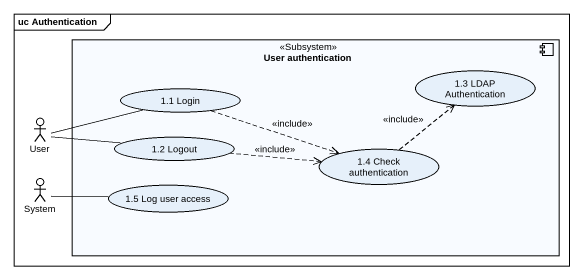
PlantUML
@startuml
mainframe uc Authentication
component "User authentication" as User_authentication <<Subsystem>> {
  usecase "1.1 Login" as u1_1_Login
  usecase "1.3 LDAP Authentication" as u1_3_LDAP_Authentication
  usecase "1.2 Logout" as u1_2_Logout
  usecase "1.4 Check authentication" as u1_4_Check_authentication
  usecase "1.5 Log user access" as u1_5_Log_user_access
}
actor User
actor System
u1_1_Login .right.> u1_4_Check_authentication : <<include>>
User -right- u1_1_Login
User -right- u1_2_Logout
u1_2_Logout .right.> u1_4_Check_authentication : <<include>>
u1_4_Check_authentication .up.> u1_3_LDAP_Authentication : <<include>>
System -right- u1_5_Log_user_access
@enduml
